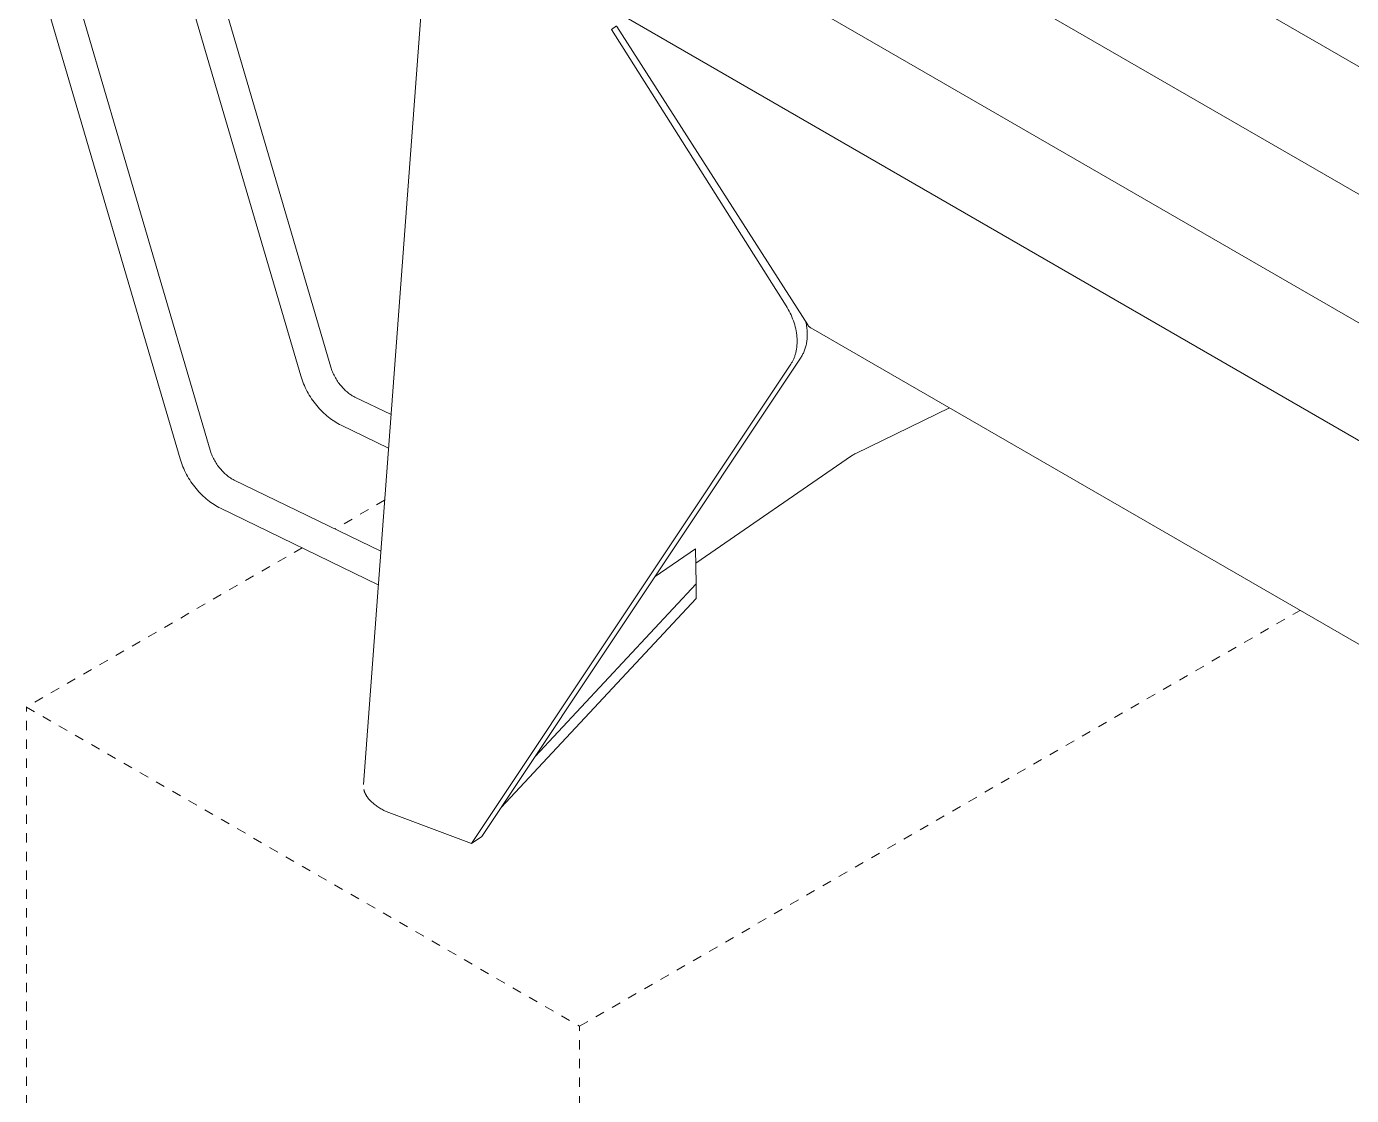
# Model space of a CAD drawing. Header units: inches. Extents: x -10 to 196, y -3 to 133.
# Drawn here: x 129.97 to 144.13, y 59.71 to 71.14 of the extents above; entities that cross this region are included whole.
import ezdxf

# ---------------------------------------------------------------- set-up
doc = ezdxf.new("R2010")
doc.units = ezdxf.units.IN
doc.linetypes.add('HIDDEN', pattern=[1.905, 1.27, -0.635])
doc.layers.add('ZANO_R', color=7, linetype='Continuous', lineweight=0)
doc.layers.add('ZANO_R_przerywana', color=250, linetype='HIDDEN', lineweight=0)

msp = doc.modelspace()

# ---------------------------------------------------------------- linework, layer by layer
at = {"layer": 'ZANO_R'}
for p, q in [((139.83218, 73.23425), (181.87296, 48.962)), ((132.90376, 67.40077), (131.32288, 72.79385)), ((131.63812, 72.90681), (133.22454, 67.4948)), ((138.65031, 72.5519), (180.69109, 48.27964)), ((131.61452, 66.51368), (130.0281, 71.92569)), ((130.34888, 72.01972), (131.9353, 66.60772)), ((133.57302, 63.03602), (134.23635, 71.9167)), ((137.44969, 71.87063), (179.50206, 47.59168)), ((136.31175, 71.27012), (178.36411, 46.99117)), ((136.22256, 71.10415), (136.27673, 71.14116)), ((138.08924, 68.1495), (136.22256, 71.10415)), ((138.32002, 67.9459), (136.2802, 71.13527)), ((138.08924, 68.1495), (138.1006, 68.13098)), ((138.1006, 68.13098), (138.11157, 68.11198)), ((138.11157, 68.11198), (138.12211, 68.09254)), ((138.12211, 68.09254), (138.13218, 68.07268)), ((138.13218, 68.07268), (138.14174, 68.05244)), ((138.14174, 68.05244), (138.15077, 68.03185)), ((138.15077, 68.03185), (138.15923, 68.01095)), ((138.15923, 68.01095), (138.16708, 67.98979)), ((138.16708, 67.98979), (138.17429, 67.9684)), ((138.17429, 67.9684), (138.18084, 67.94684)), ((138.30419, 67.96144), (138.30143, 67.97497)), ((138.30667, 67.94792), (138.30419, 67.96144)), ((138.18084, 67.94684), (138.1867, 67.92516)), ((138.1867, 67.92516), (138.19185, 67.90339)), ((138.19185, 67.90339), (138.19626, 67.8816)), ((138.19626, 67.8816), (138.19992, 67.85984)), ((138.19992, 67.85984), (138.20282, 67.83816)), ((138.20282, 67.83816), (138.20399, 67.82736)), ((138.20399, 67.82736), (138.20495, 67.8166)), ((138.20495, 67.8166), (138.20573, 67.80589)), ((138.30886, 67.93441), (138.30667, 67.94792)), ((138.31076, 67.92094), (138.30886, 67.93441)), ((138.31236, 67.9075), (138.31076, 67.92094)), ((138.31365, 67.89412), (138.31236, 67.9075)), ((138.31465, 67.88081), (138.31365, 67.89412)), ((138.31434, 67.80303), (138.31514, 67.81569)), ((138.31535, 67.86758), (138.31465, 67.88081)), ((138.31514, 67.81569), (138.31564, 67.82848)), ((138.31575, 67.85444), (138.31535, 67.86758)), ((138.31564, 67.82848), (138.31585, 67.84141)), ((138.31585, 67.84141), (138.31575, 67.85444)), ((138.32182, 67.94319), (138.32002, 67.9459)), ((138.32372, 67.94053), (138.32182, 67.94319)), ((138.32571, 67.93794), (138.32372, 67.94053)), ((138.32778, 67.93542), (138.32571, 67.93794)), ((138.32994, 67.93298), (138.32778, 67.93542)), ((138.33218, 67.93061), (138.32994, 67.93298)), ((138.3345, 67.92831), (138.33218, 67.93061)), ((138.33689, 67.9261), (138.3345, 67.92831)), ((138.33936, 67.92397), (138.33689, 67.9261)), ((138.3419, 67.92192), (138.33936, 67.92397)), ((138.34452, 67.91997), (138.3419, 67.92192)), ((138.34719, 67.9181), (138.34452, 67.91997)), ((138.34993, 67.91633), (138.34719, 67.9181)), ((138.35273, 67.91465), (138.34993, 67.91633)), ((176.62311, 45.81923), (138.35273, 67.91465)), ((138.19819, 67.67355), (138.1963, 67.6641)), ((138.1999, 67.68313), (138.19819, 67.67355)), ((138.20143, 67.69283), (138.1999, 67.68313)), ((138.20277, 67.70264), (138.20143, 67.69283)), ((138.20393, 67.71256), (138.20277, 67.70264)), ((138.2049, 67.72258), (138.20393, 67.71256)), ((138.20568, 67.73271), (138.2049, 67.72258)), ((138.20627, 67.74293), (138.20568, 67.73271)), ((138.20573, 67.80589), (138.2063, 67.79523)), ((138.20667, 67.75323), (138.20627, 67.74293)), ((138.2063, 67.79523), (138.20669, 67.78463)), ((138.20687, 67.76362), (138.20667, 67.75323)), ((138.20669, 67.78463), (138.20687, 67.77409)), ((138.20687, 67.77409), (138.20687, 67.76362)), ((138.28299, 67.66541), (138.28702, 67.6757)), ((138.28702, 67.6757), (138.29082, 67.68622)), ((138.29082, 67.68622), (138.29437, 67.69697)), ((138.29437, 67.69697), (138.29767, 67.70795)), ((138.29767, 67.70795), (138.30072, 67.71915)), ((138.30072, 67.71915), (138.30349, 67.73056)), ((138.30349, 67.73056), (138.306, 67.74218)), ((138.306, 67.74218), (138.30824, 67.75399)), ((138.30824, 67.75399), (138.3102, 67.766)), ((138.3102, 67.766), (138.31187, 67.77818)), ((138.31187, 67.77818), (138.31325, 67.79053)), ((138.31325, 67.79053), (138.31434, 67.80303)), ((138.24873, 67.60048), (134.83782, 62.47742)), ((138.14421, 67.53284), (138.13978, 67.52602)), ((138.14852, 67.53984), (138.14421, 67.53284)), ((138.15271, 67.547), (138.14852, 67.53984)), ((138.15677, 67.55434), (138.15271, 67.547)), ((138.16071, 67.56184), (138.15677, 67.55434)), ((138.1645, 67.56951), (138.16071, 67.56184)), ((138.16816, 67.57734), (138.1645, 67.56951)), ((138.17168, 67.58533), (138.16816, 67.57734)), ((138.17505, 67.59348), (138.17168, 67.58533)), ((138.17827, 67.60179), (138.17505, 67.59348)), ((138.18134, 67.61026), (138.17827, 67.60179)), ((138.18425, 67.61887), (138.18134, 67.61026)), ((138.187, 67.62764), (138.18425, 67.61887)), ((138.18958, 67.63655), (138.187, 67.62764)), ((138.19199, 67.6456), (138.18958, 67.63655)), ((138.19423, 67.65478), (138.19199, 67.6456)), ((138.1963, 67.6641), (138.19423, 67.65478)), ((138.24873, 67.60048), (138.25422, 67.60898)), ((138.25422, 67.60898), (138.25952, 67.61774)), ((138.25952, 67.61774), (138.26462, 67.62676)), ((138.26462, 67.62676), (138.26953, 67.63605)), ((138.26953, 67.63605), (138.27424, 67.64559)), ((138.27424, 67.64559), (138.27872, 67.65538)), ((138.27872, 67.65538), (138.28299, 67.66541)), ((132.91021, 67.37984), (132.90376, 67.40077)), ((133.22454, 67.4948), (133.22833, 67.48251)), ((133.22833, 67.48251), (133.23254, 67.47011)), ((133.23254, 67.47011), (133.23715, 67.45762)), ((133.23715, 67.45762), (133.24217, 67.44507)), ((133.24217, 67.44507), (133.24758, 67.43248)), ((133.24758, 67.43248), (133.25338, 67.41988)), ((133.25338, 67.41988), (133.25956, 67.4073)), ((133.25956, 67.4073), (133.26612, 67.39475)), ((133.26612, 67.39475), (133.27321, 67.38196)), ((134.72887, 62.40296), (138.13978, 67.52602)), ((132.91726, 67.35898), (132.91021, 67.37984)), ((132.92491, 67.33821), (132.91726, 67.35898)), ((132.93315, 67.31755), (132.92491, 67.33821)), ((132.94197, 67.29701), (132.93315, 67.31755)), ((132.95135, 67.2766), (132.94197, 67.29701)), ((132.9613, 67.25635), (132.95135, 67.2766)), ((132.97179, 67.23626), (132.9613, 67.25635)), ((133.27321, 67.38196), (133.28066, 67.3693)), ((133.28066, 67.3693), (133.28845, 67.35679)), ((133.28845, 67.35679), (133.29656, 67.34446)), ((133.29656, 67.34446), (133.30497, 67.33232)), ((133.30497, 67.33232), (133.31367, 67.32041)), ((133.31367, 67.32041), (133.32265, 67.30873)), ((133.32265, 67.30873), (133.3319, 67.29732)), ((133.3319, 67.29732), (133.34104, 67.28659)), ((133.34104, 67.28659), (133.35037, 67.27617)), ((133.35037, 67.27617), (133.35986, 67.26608)), ((133.35986, 67.26608), (133.3695, 67.25633)), ((133.3695, 67.25633), (133.37926, 67.24695)), ((133.37926, 67.24695), (133.38912, 67.23794)), ((132.98296, 67.21613), (132.97179, 67.23626)), ((132.99463, 67.19628), (132.98296, 67.21613)), ((133.00681, 67.17671), (132.99463, 67.19628)), ((133.01947, 67.15743), (133.00681, 67.17671)), ((133.03262, 67.13848), (133.01947, 67.15743)), ((133.04623, 67.11985), (133.03262, 67.13848)), ((133.06029, 67.10157), (133.04623, 67.11985)), ((133.38912, 67.23794), (133.39907, 67.22933)), ((133.39907, 67.22933), (133.40908, 67.22112)), ((133.40908, 67.22112), (133.41826, 67.21399)), ((133.41826, 67.21399), (133.42742, 67.20724)), ((133.42742, 67.20724), (133.43655, 67.20089)), ((133.43655, 67.20089), (133.44561, 67.19493)), ((133.44561, 67.19493), (133.45459, 67.18937)), ((133.45459, 67.18937), (133.46346, 67.18421)), ((133.46346, 67.18421), (133.47221, 67.17947)), ((133.47221, 67.17947), (133.48081, 67.17513)), ((133.48081, 67.17513), (133.86817, 66.98747)), ((133.0748, 67.08366), (133.06029, 67.10157)), ((133.08936, 67.06657), (133.0748, 67.08366)), ((133.10428, 67.04992), (133.08936, 67.06657)), ((133.11954, 67.0337), (133.10428, 67.04992)), ((133.13514, 67.01794), (133.11954, 67.0337)), ((133.15107, 67.00265), (133.13514, 67.01794)), ((133.1673, 66.98785), (133.15107, 67.00265)), ((133.18384, 66.97354), (133.1673, 66.98785)), ((133.20067, 66.95975), (133.18384, 66.97354)), ((138.83372, 66.57266), (139.83606, 67.05825)), ((133.21681, 66.94722), (133.20067, 66.95975)), ((133.23315, 66.93519), (133.21681, 66.94722)), ((133.2497, 66.92368), (133.23315, 66.93519)), ((133.26643, 66.9127), (133.2497, 66.92368)), ((133.28335, 66.90226), (133.26643, 66.9127)), ((133.30043, 66.89237), (133.28335, 66.90226)), ((133.31767, 66.88304), (133.30043, 66.89237)), ((133.33507, 66.87429), (133.31767, 66.88304)), ((133.84139, 66.629), (133.33507, 66.87429)), ((131.9353, 66.60772), (131.9391, 66.59543)), ((131.9391, 66.59543), (131.9433, 66.58303)), ((131.9433, 66.58303), (131.94792, 66.57054)), ((131.94792, 66.57054), (131.95293, 66.55799)), ((131.95293, 66.55799), (131.95834, 66.5454)), ((131.95834, 66.5454), (131.96414, 66.5328)), ((137.12313, 65.40089), (138.78663, 66.54548)), ((138.78663, 66.54548), (138.79571, 66.55148)), ((138.79571, 66.55148), (138.80497, 66.5572)), ((138.80497, 66.5572), (138.8144, 66.56265)), ((138.8144, 66.56265), (138.82398, 66.5678)), ((138.82398, 66.5678), (138.83372, 66.57266)), ((131.62097, 66.49275), (131.61452, 66.51368)), ((131.62802, 66.4719), (131.62097, 66.49275)), ((131.63567, 66.45113), (131.62802, 66.4719)), ((131.64391, 66.43047), (131.63567, 66.45113)), ((131.65273, 66.40992), (131.64391, 66.43047)), ((131.66211, 66.38952), (131.65273, 66.40992)), ((131.96414, 66.5328), (131.97032, 66.52021)), ((131.97032, 66.52021), (131.97688, 66.50767)), ((131.97688, 66.50767), (131.98398, 66.49488)), ((131.98398, 66.49488), (131.99142, 66.48222)), ((131.99142, 66.48222), (131.99921, 66.46971)), ((131.99921, 66.46971), (132.00732, 66.45738)), ((132.00732, 66.45738), (132.01573, 66.44524)), ((132.01573, 66.44524), (132.02443, 66.43332)), ((132.02443, 66.43332), (132.03342, 66.42165)), ((132.03342, 66.42165), (132.04266, 66.41023)), ((132.04266, 66.41023), (132.0518, 66.3995)), ((132.0518, 66.3995), (132.06113, 66.38908)), ((131.67206, 66.36926), (131.66211, 66.38952)), ((131.68255, 66.34917), (131.67206, 66.36926)), ((131.69372, 66.32905), (131.68255, 66.34917)), ((131.7054, 66.30919), (131.69372, 66.32905)), ((131.71757, 66.28962), (131.7054, 66.30919)), ((131.73024, 66.27035), (131.71757, 66.28962)), ((131.74338, 66.25139), (131.73024, 66.27035)), ((132.06113, 66.38908), (132.07062, 66.37899)), ((132.07062, 66.37899), (132.08026, 66.36925)), ((132.08026, 66.36925), (132.09002, 66.35987)), ((132.09002, 66.35987), (132.09988, 66.35086)), ((132.09988, 66.35086), (132.10983, 66.34224)), ((132.10983, 66.34224), (132.11984, 66.33403)), ((132.11984, 66.33403), (132.12902, 66.3269)), ((132.12902, 66.3269), (132.13819, 66.32016)), ((132.13819, 66.32016), (132.14731, 66.3138)), ((132.14731, 66.3138), (132.15637, 66.30784)), ((132.15637, 66.30784), (132.16535, 66.30228)), ((132.16535, 66.30228), (132.17422, 66.29713)), ((132.17422, 66.29713), (132.18297, 66.29238)), ((132.18297, 66.29238), (132.19157, 66.28805)), ((132.19157, 66.28805), (133.7592, 65.5286)), ((131.75699, 66.23277), (131.74338, 66.25139)), ((131.77105, 66.21449), (131.75699, 66.23277)), ((131.78556, 66.19658), (131.77105, 66.21449)), ((131.80012, 66.17949), (131.78556, 66.19658)), ((131.81504, 66.16283), (131.80012, 66.17949)), ((131.8303, 66.14661), (131.81504, 66.16283)), ((131.8459, 66.13086), (131.8303, 66.14661)), ((131.86183, 66.11557), (131.8459, 66.13086)), ((131.87806, 66.10076), (131.86183, 66.11557)), ((131.8946, 66.08646), (131.87806, 66.10076)), ((131.91144, 66.07267), (131.8946, 66.08646)), ((131.92757, 66.06013), (131.91144, 66.07267)), ((131.94392, 66.04811), (131.92757, 66.06013)), ((131.96046, 66.0366), (131.94392, 66.04811)), ((131.97719, 66.02562), (131.96046, 66.0366)), ((131.99411, 66.01518), (131.97719, 66.02562)), ((132.01119, 66.00529), (131.99411, 66.01518)), ((132.02844, 65.99596), (132.01119, 66.00529)), ((132.04583, 65.98721), (132.02844, 65.99596)), ((133.73243, 65.17013), (132.04583, 65.98721)), ((137.11969, 65.55449), (136.68941, 65.25843)), ((137.12807, 65.17967), (137.11969, 65.55449)), ((135.40822, 63.33414), (137.12807, 65.17967)), ((137.12807, 65.17967), (137.12807, 65.02371)), ((137.12807, 65.02371), (135.04457, 62.78794)), ((133.57738, 62.98131), (133.57841, 62.97708)), ((133.57841, 62.97708), (133.57953, 62.97289)), ((133.57953, 62.97289), (133.58074, 62.96871)), ((133.58074, 62.96871), (133.58205, 62.96457)), ((133.58205, 62.96457), (133.58343, 62.96045)), ((133.58343, 62.96045), (133.5849, 62.95637)), ((133.5849, 62.95637), (133.58646, 62.95231)), ((133.58646, 62.95231), (133.58809, 62.94829)), ((133.58809, 62.94829), (133.5899, 62.94407)), ((133.5899, 62.94407), (133.59179, 62.9399)), ((133.59179, 62.9399), (133.59377, 62.93576)), ((133.59377, 62.93576), (133.59583, 62.93166)), ((133.59583, 62.93166), (133.59796, 62.9276)), ((133.59796, 62.9276), (133.60017, 62.92358)), ((133.60017, 62.92358), (133.60479, 62.91566)), ((133.60479, 62.91566), (133.60745, 62.91138)), ((133.60745, 62.91138), (133.61018, 62.90714)), ((133.61018, 62.90714), (133.61587, 62.89882)), ((133.61587, 62.89882), (133.62184, 62.89069)), ((133.62184, 62.89069), (133.62807, 62.88277)), ((133.62807, 62.88277), (133.63455, 62.87503)), ((133.63455, 62.87503), (133.64125, 62.86749)), ((133.64125, 62.86749), (133.64817, 62.86013)), ((133.64817, 62.86013), (133.65527, 62.85296)), ((133.65527, 62.85296), (133.66354, 62.84504)), ((133.66354, 62.84504), (133.67203, 62.83735)), ((133.67203, 62.83735), (133.68071, 62.82988)), ((133.68071, 62.82988), (133.68958, 62.82263)), ((133.68958, 62.82263), (133.69862, 62.81559)), ((133.69862, 62.81559), (133.70782, 62.80875)), ((133.70782, 62.80875), (133.71716, 62.80211)), ((133.71716, 62.80211), (133.72664, 62.79567)), ((133.72664, 62.79567), (133.73735, 62.78871)), ((133.73735, 62.78871), (133.7482, 62.78198)), ((133.7482, 62.78198), (133.75918, 62.77546)), ((133.75918, 62.77546), (133.77029, 62.76917)), ((133.77029, 62.76917), (133.78152, 62.76308)), ((133.78152, 62.76308), (133.79286, 62.7572)), ((133.79286, 62.7572), (133.81583, 62.74602)), ((133.81583, 62.74602), (134.72887, 62.40296)), ((134.83782, 62.47742), (134.72887, 62.40296))]:
    msp.add_line(p, q, dxfattribs=at)
at = {"layer": 'ZANO_R_przerywana', "ltscale": 0.05}
for p, q in [((133.79978, 66.07187), (133.26962, 65.76578)), ((132.91979, 65.56381), (129.97336, 63.86269)), ((135.88271, 60.45093), (143.58149, 64.89582)), ((129.97336, 63.86269), (135.88271, 60.45093)), ((129.97336, 58.01395), (129.97336, 63.86269)), ((135.88271, 54.60219), (135.88271, 60.45093))]:
    msp.add_line(p, q, dxfattribs=at)

doc.saveas('drawing.dxf')
